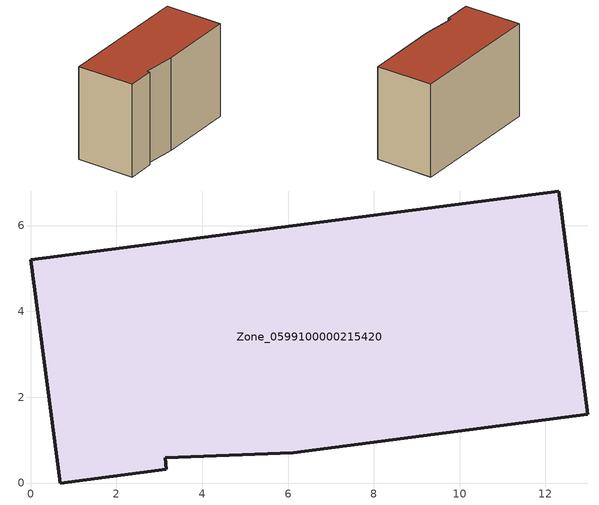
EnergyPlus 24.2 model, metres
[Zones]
Zone_0599100000215420
 floor ground (C_G): 0,5.2 12.31,6.81 12.99,1.6 6.12,0.71 3.14,0.59 3.16,0.32 0.69,0 z0
 wall outside (C_F): 12.31,6.81 0,5.2 0.69,0 3.16,0.32 3.14,0.59 6.12,0.71 12.99,1.6 12.31,6.81 z0:8.5
 roof outside (C_R): 3.14,0.59 6.12,0.71 12.99,1.6 12.31,6.81 0,5.2 0.69,0 3.16,0.32 z8.5
[BUILDING]
Pand.0599100000215420: North Axis=0; Terrain=City; Loads Convergence Tolerance Value=0.04; Temperature Convergence Tolerance Value=0.4; Solar Distribution=FullExterior; Maximum Number of Warmup Days=25; Minimum Number of Warmup Days=1
[Site:Location]
Rotterdam.The.Hague.AP_ZH_NLD Design_Conditions: Latitude=51.96; Longitude=4.45; Time Zone=1; Elevation=-4.5
[SITE:GROUNDTEMPERATURE:BUILDINGSURFACE]
18, 18, 18, 18, 18, 18, 18, 18, 18, 18, 18, 18
[MATERIAL] Thermal Absorptance=0.9; Solar Absorptance=0.7; Visible Absorptance=0.7
Name | Roughness | Thickness | Conductivity | Density | Specific Heat
G.TC.1992-2005 | MediumSmooth | 0.15 | 0.06 | 540 | 1210
F.TC.1992-2005 | Rough | 0.3 | 0.12 | 1920 | 840
R.TC.1992-2005 | MediumRough | 0.2 | 0.08 | 1500 | 1000
[CONSTRUCTION]
C_G: G.TC.1992-2005
C_F: F.TC.1992-2005
C_R: R.TC.1992-2005
[ZONE]
Zone_0599100000215420: Type=1; Multiplier=1; Ceiling Height=Autocalculate; Volume=Autocalculate; Floor Area=autocalculate; Part of Total Floor Area=Yes
[ZONEINFILTRATION:DESIGNFLOWRATE]
Infil_Zone_0599100000215420: Zone or ZoneList or Space or SpaceList=Zone_0599100000215420; Schedule=AlwaysOn; Design Flow Rate Calculation Method=Flow/Area; Flow Rate per Floor Area=0.0015; Constant Term Coefficient=1; Temperature Term Coefficient=0; Velocity Term Coefficient=0; Velocity Squared Term Coefficient=0
[HVACTEMPLATE:ZONE:IDEALLOADSAIRSYSTEM]
Zone_0599100000215420: Maximum Heating Supply Air Temperature=50; Minimum Cooling Supply Air Temperature=13; Maximum Heating Supply Air Humidity Ratio=0.0156; Minimum Cooling Supply Air Humidity Ratio=0.0077; Heating Limit=NoLimit; Cooling Limit=NoLimit; Dehumidification Control Type=ConstantSensibleHeatRatio; Cooling Sensible Heat Ratio=0.7; Dehumidification Setpoint=60; Humidification Control Type=None; Humidification Setpoint=30; Outdoor Air Method=None; Outdoor Air Flow Rate per Person=0.00944; Outdoor Air Flow Rate per Zone Floor Area=0; Outdoor Air Flow Rate per Zone=0; Demand Controlled Ventilation Type=None; Outdoor Air Economizer Type=NoEconomizer; Heat Recovery Type=None; Sensible Heat Recovery Effectiveness=0.7; Latent Heat Recovery Effectiveness=0.65
[ZONECONTROL:THERMOSTAT]
ThermostatControl_Zone_0599100000215420: Zone or ZoneList=Zone_0599100000215420; Control Type Schedule=DualSetpointControlType; Control 1=Thermostat_Zone_0599100000215420; Temperature Difference Between Cutout And Setpoint=0
[THERMOSTATSETPOINT:DUALSETPOINT]
Thermostat_Zone_0599100000215420: Heating Setpoint Temperature Schedule=HeatingSetpoint_Zone_0599100000215420; Cooling Setpoint Temperature Schedule=CoolingSetpoint_Zone_0599100000215420
[SCHEDULE:COMPACT]
HeatingSetpoint_Zone_0599100000215420: Through: 12/31, For: AllDays, Until: 24:00, 21
CoolingSetpoint_Zone_0599100000215420: Through: 12/31, For: AllDays, Until: 24:00, 24
DualSetpointControlType: Through: 12/31, For: AllDays, Until: 24:00, 4
AlwaysOn: Through: 12/31, For: AllDays, Until: 24:00, 1
